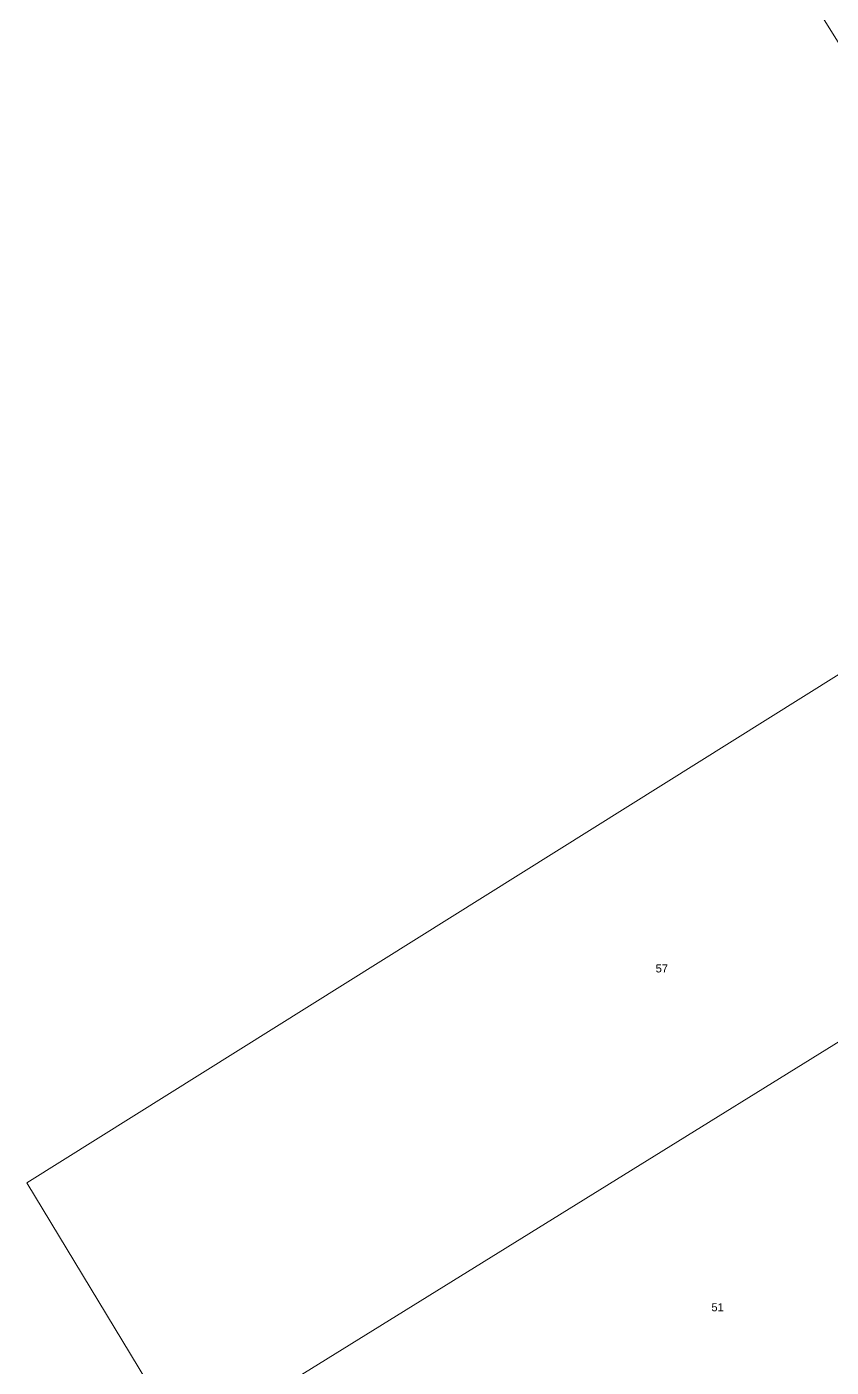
# Model space of a CAD drawing. Header units: metres. Extents: x 303957 to 307239, y 6268736 to 6272503.
# Drawn here: x 305051.3 to 305232.4, y 6270010.6 to 6270312.1 of the extents above; entities that cross this region are included whole.
import ezdxf

# ---------------------------------------------------------------- set-up
doc = ezdxf.new("R2010")
doc.units = ezdxf.units.M
doc.layers.add('Cadastre Land Parcels_SP_EXT', color=9, linetype='Continuous', lineweight=5)
doc.layers.add('Cadastre Roads_SP_EXT', color=9, linetype='Continuous', lineweight=5)
doc.styles.get("Standard").update_dxf_attribs({"font": 'arial.ttf'})

msp = doc.modelspace()

# ---------------------------------------------------------------- linework, layer by layer
at = {"layer": 'Cadastre Land Parcels_SP_EXT', "linetype": 'Continuous'}
for points in [[(305335.09, 6270146.39), (305297.74, 6270206.29), (305051.3, 6270052.05), (305087.17, 6269992.83), (305335.09, 6270146.39)], [(305369.98, 6270090.46), (305335.09, 6270146.39), (305087.17, 6269992.83), (305112.39, 6269951.28), (305122.3, 6269934.89), (305369.98, 6270090.46)]]:
    msp.add_lwpolyline(points, close=True, dxfattribs=at)
at = {"layer": 'Cadastre Roads_SP_EXT', "linetype": 'Continuous'}
msp.add_lwpolyline([(305218.53, 6270333.3), (305260.97, 6270265.28), (305297.74, 6270206.29), (305335.09, 6270146.39), (305369.98, 6270090.46), (305425.11, 6270002), (305477.47, 6269918.07), (305553.96, 6269676.59), (305564.68, 6269680.15), (305572.5, 6269682.74), (305498.47, 6269925.58), (305462.05, 6269983.48), (305423.75, 6270044.37), (305385.96, 6270104.54), (305342.63, 6270173.44), (305298.36, 6270243.8), (305254.9, 6270312.89)], dxfattribs=at)

# ---------------------------------------------------------------- texts
at = {"layer": 'Cadastre Land Parcels_SP_EXT', "linetype": 'Continuous'}
for s, p in [('57', (305192.83, 6270099.39)), ('51', (305205.39, 6270023.17))]:
    msp.add_text(s, height=1.8, dxfattribs=at).set_placement(p)

doc.saveas('drawing.dxf')
